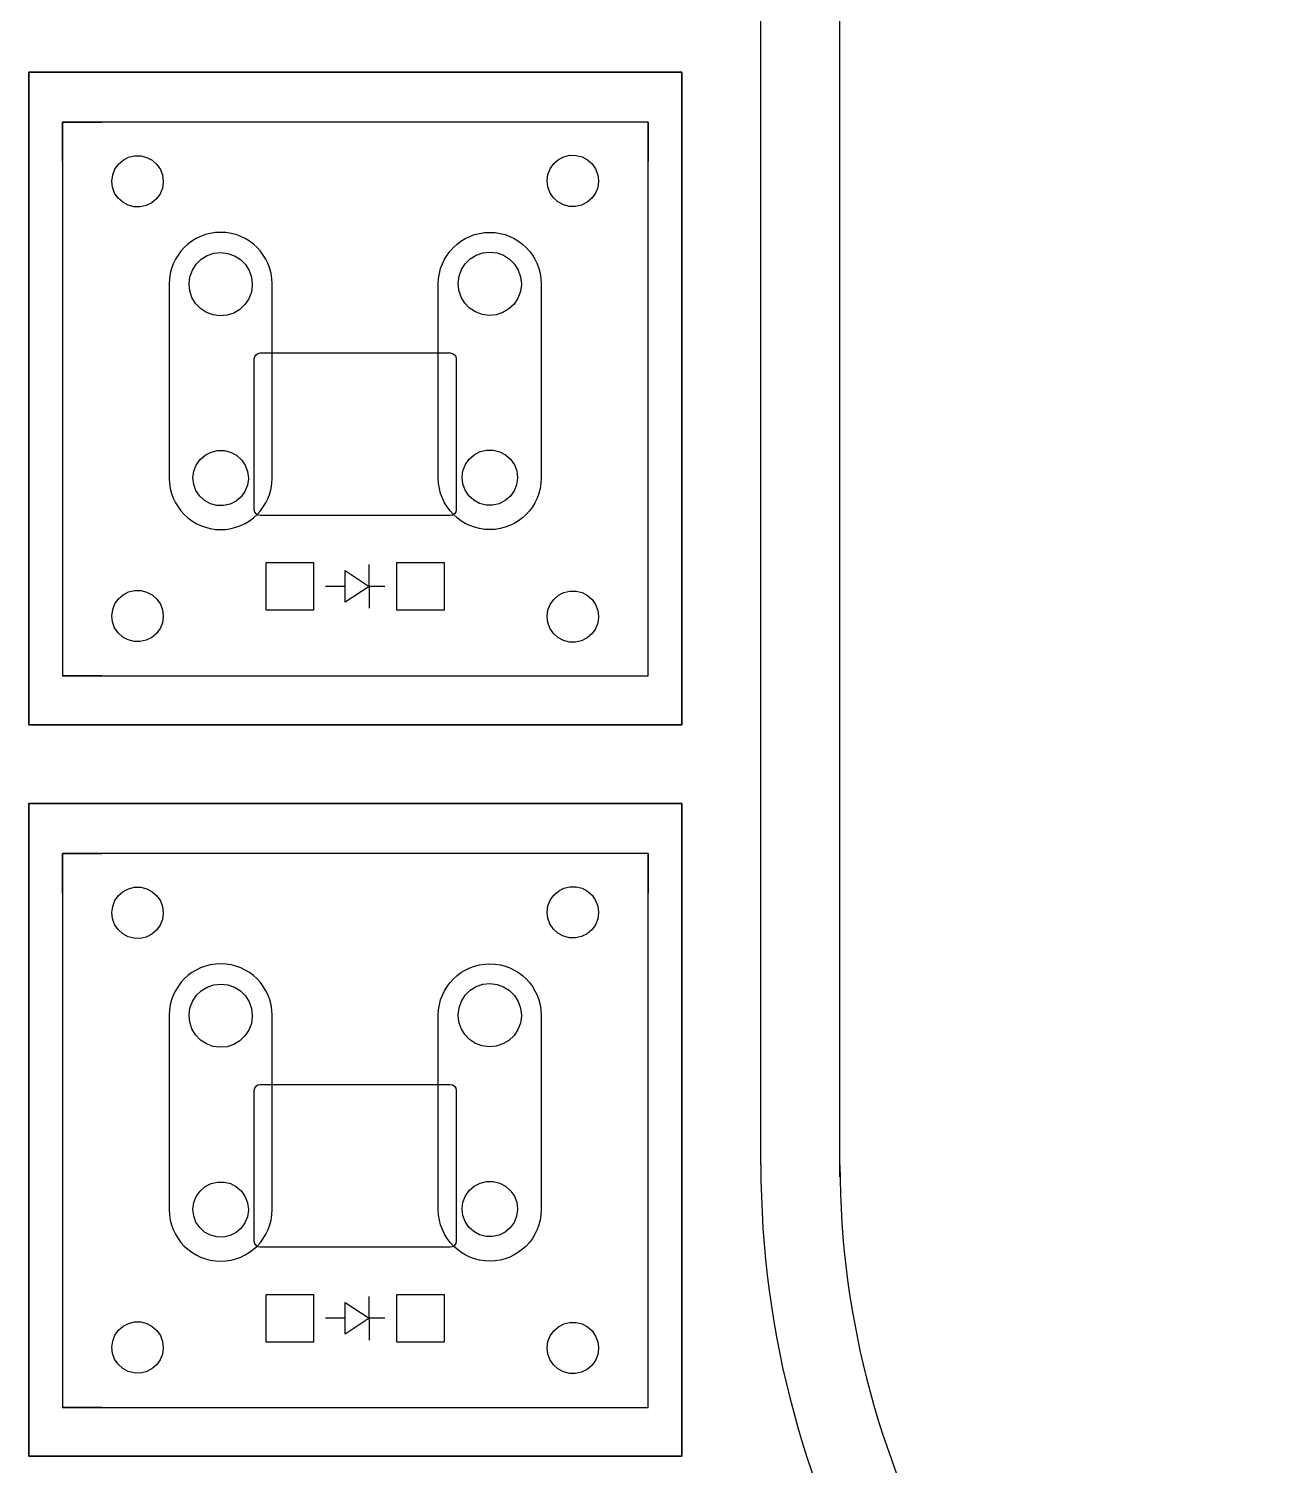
# Model space of a CAD drawing. Header units: inches. Extents: x -4 to 333, y -4 to 107.
# Drawn here: x 97.38 to 128.88, y 34.16 to 70.47 of the extents above; entities that cross this region are included whole.
import ezdxf

# ---------------------------------------------------------------- set-up
doc = ezdxf.new("R2010")
doc.units = ezdxf.units.IN
doc.header["$MEASUREMENT"] = 0
doc.layers.get('0').update_dxf_attribs({"color": 1})
for name, color, linetype in [('KICAD_EXPORT', 12, 'Continuous'), ('OUTLINE_CASE', 5, 'Continuous'), ('OUTLINE_CURVED', 6, 'Continuous')]:
    doc.layers.add(name, color=color, linetype=linetype)

# ---------------------------------------------------------------- blocks, each defined once
blk = doc.blocks.new('switch')
for points in [[(75.655, 33.601), (75.655, 17.101), (92.155, 17.101), (92.155, 33.601), (75.655, 33.601)], [(76.505, 32.339), (76.505, 18.339), (91.305, 18.339), (91.305, 32.339), (76.505, 32.339)]]:
    blk.add_lwpolyline(points)
for points in [[(79.205, 28.25), (79.205, 23.336, 1), (81.805, 23.336), (81.805, 28.25, 1)], [(88.605, 28.25), (88.605, 23.336, -1), (86.005, 23.336), (86.005, 28.25, -1)]]:
    blk.add_lwpolyline(points, format="xyb", close=True)

msp = doc.modelspace()

# ---------------------------------------------------------------- linework, layer by layer
at = {"layer": 'KICAD_EXPORT', "linetype": 'Continuous'}
for p, q in [((115.882, 41.756), (115.882, 95.976)), ((97.382, 52.876), (97.382, 69.376)), ((97.382, 69.376), (113.882, 69.376)), ((113.882, 69.376), (113.882, 52.876)), ((98.232, 68.114), (99.232, 68.114)), ((98.232, 67.114), (98.232, 68.114)), ((113.032, 68.114), (112.032, 68.114)), ((113.032, 68.114), (113.032, 67.114)), ((99.767, 67.151), (99.906, 67.223)), ((99.767, 67.151), (99.906, 67.223)), ((99.906, 67.223), (100.057, 67.259)), ((99.906, 67.223), (100.057, 67.259)), ((100.057, 67.259), (100.214, 67.259)), ((100.057, 67.259), (100.214, 67.259)), ((100.214, 67.259), (100.365, 67.221)), ((100.214, 67.259), (100.365, 67.221)), ((100.365, 67.221), (100.503, 67.147)), ((100.365, 67.221), (100.503, 67.147)), ((110.767, 67.164), (110.906, 67.235)), ((110.767, 67.164), (110.906, 67.235)), ((110.906, 67.235), (111.057, 67.272)), ((110.906, 67.235), (111.057, 67.272)), ((111.057, 67.272), (111.214, 67.271)), ((111.057, 67.272), (111.214, 67.271)), ((111.214, 67.271), (111.365, 67.233)), ((111.214, 67.271), (111.365, 67.233)), ((111.365, 67.233), (111.503, 67.16)), ((111.365, 67.233), (111.503, 67.16)), ((99.503, 66.775), (99.559, 66.921)), ((99.503, 66.775), (99.559, 66.921)), ((99.559, 66.921), (99.649, 67.049)), ((99.559, 66.921), (99.649, 67.049)), ((99.649, 67.049), (99.767, 67.151)), ((99.649, 67.049), (99.767, 67.151)), ((100.503, 67.147), (100.62, 67.044)), ((100.503, 67.147), (100.62, 67.044)), ((100.62, 67.044), (100.708, 66.915)), ((100.62, 67.044), (100.708, 66.915)), ((100.708, 66.915), (100.763, 66.769)), ((100.708, 66.915), (100.763, 66.769)), ((110.503, 66.788), (110.559, 66.933)), ((110.503, 66.788), (110.559, 66.933)), ((110.559, 66.933), (110.649, 67.061)), ((110.559, 66.933), (110.649, 67.061)), ((110.649, 67.061), (110.767, 67.164)), ((110.649, 67.061), (110.767, 67.164)), ((111.503, 67.16), (111.62, 67.056)), ((111.503, 67.16), (111.62, 67.056)), ((111.62, 67.056), (111.708, 66.927)), ((111.62, 67.056), (111.708, 66.927)), ((111.708, 66.927), (111.763, 66.781)), ((111.708, 66.927), (111.763, 66.781)), ((99.482, 66.621), (99.503, 66.775)), ((99.482, 66.621), (99.503, 66.775)), ((99.499, 66.465), (99.482, 66.621)), ((99.499, 66.465), (99.482, 66.621)), ((99.553, 66.319), (99.499, 66.465)), ((99.553, 66.319), (99.499, 66.465)), ((100.782, 66.6), (100.76, 66.445)), ((100.782, 66.6), (100.76, 66.445)), ((100.763, 66.769), (100.782, 66.614)), ((100.763, 66.769), (100.782, 66.614)), ((100.782, 66.614), (100.782, 66.6)), ((100.782, 66.614), (100.782, 66.6)), ((110.482, 66.633), (110.503, 66.788)), ((110.482, 66.633), (110.503, 66.788)), ((110.499, 66.478), (110.482, 66.633)), ((110.499, 66.478), (110.482, 66.633)), ((110.553, 66.331), (110.499, 66.478)), ((110.553, 66.331), (110.499, 66.478)), ((111.76, 66.458), (111.702, 66.313)), ((111.76, 66.458), (111.702, 66.313)), ((111.782, 66.612), (111.76, 66.458)), ((111.782, 66.612), (111.76, 66.458)), ((111.763, 66.781), (111.782, 66.626)), ((111.763, 66.781), (111.782, 66.626)), ((111.782, 66.626), (111.782, 66.612)), ((111.782, 66.626), (111.782, 66.612)), ((99.64, 66.189), (99.553, 66.319)), ((99.64, 66.189), (99.553, 66.319)), ((99.756, 66.084), (99.64, 66.189)), ((99.756, 66.084), (99.64, 66.189)), ((100.611, 66.174), (100.492, 66.072)), ((100.611, 66.174), (100.492, 66.072)), ((100.702, 66.301), (100.611, 66.174)), ((100.702, 66.301), (100.611, 66.174)), ((100.76, 66.445), (100.702, 66.301)), ((100.76, 66.445), (100.702, 66.301)), ((110.64, 66.201), (110.553, 66.331)), ((110.64, 66.201), (110.553, 66.331)), ((110.756, 66.096), (110.64, 66.201)), ((110.756, 66.096), (110.64, 66.201)), ((110.893, 66.022), (110.756, 66.096)), ((110.893, 66.022), (110.756, 66.096)), ((111.492, 66.085), (111.352, 66.014)), ((111.492, 66.085), (111.352, 66.014)), ((111.611, 66.186), (111.492, 66.085)), ((111.611, 66.186), (111.492, 66.085)), ((111.702, 66.313), (111.611, 66.186)), ((111.702, 66.313), (111.611, 66.186)), ((99.893, 66.009), (99.756, 66.084)), ((99.893, 66.009), (99.756, 66.084)), ((100.044, 65.97), (99.893, 66.009)), ((100.044, 65.97), (99.893, 66.009)), ((100.2, 65.967), (100.044, 65.97)), ((100.2, 65.967), (100.044, 65.97)), ((100.352, 66.002), (100.2, 65.967)), ((100.352, 66.002), (100.2, 65.967)), ((100.492, 66.072), (100.352, 66.002)), ((100.492, 66.072), (100.352, 66.002)), ((111.044, 65.982), (110.893, 66.022)), ((111.044, 65.982), (110.893, 66.022)), ((111.2, 65.98), (111.044, 65.982)), ((111.2, 65.98), (111.044, 65.982)), ((111.352, 66.014), (111.2, 65.98)), ((111.352, 66.014), (111.2, 65.98)), ((101.612, 64.519), (101.74, 64.644)), ((101.74, 64.644), (101.892, 64.738)), ((101.892, 64.738), (102.06, 64.795)), ((102.06, 64.795), (102.238, 64.814)), ((102.238, 64.814), (102.415, 64.793)), ((102.415, 64.793), (102.583, 64.733)), ((102.583, 64.733), (102.733, 64.637)), ((102.733, 64.637), (102.859, 64.511)), ((108.412, 64.532), (108.54, 64.656)), ((108.54, 64.656), (108.692, 64.75)), ((108.692, 64.75), (108.86, 64.807)), ((108.86, 64.807), (109.038, 64.826)), ((109.038, 64.826), (109.215, 64.805)), ((109.215, 64.805), (109.383, 64.745)), ((109.383, 64.745), (109.533, 64.65)), ((109.533, 64.65), (109.659, 64.523)), ((101.455, 64.202), (101.516, 64.369)), ((101.516, 64.369), (101.612, 64.519)), ((102.859, 64.511), (102.954, 64.359)), ((102.954, 64.359), (103.012, 64.191)), ((108.255, 64.214), (108.316, 64.382)), ((108.316, 64.382), (108.412, 64.532)), ((109.659, 64.523), (109.754, 64.372)), ((109.754, 64.372), (109.812, 64.203)), ((101.432, 64.025), (101.455, 64.202)), ((101.45, 63.847), (101.432, 64.025)), ((103.032, 63.991), (103.007, 63.815)), ((103.012, 64.191), (103.032, 64.014)), ((103.032, 64.014), (103.032, 63.991)), ((108.232, 64.037), (108.255, 64.214)), ((108.25, 63.86), (108.232, 64.037)), ((109.832, 64.004), (109.807, 63.827)), ((109.812, 64.203), (109.832, 64.026)), ((109.832, 64.026), (109.832, 64.004)), ((101.506, 63.678), (101.45, 63.847)), ((101.598, 63.526), (101.506, 63.678)), ((102.944, 63.648), (102.845, 63.499)), ((103.007, 63.815), (102.944, 63.648)), ((108.306, 63.69), (108.25, 63.86)), ((108.398, 63.538), (108.306, 63.69)), ((109.744, 63.66), (109.645, 63.512)), ((109.807, 63.827), (109.744, 63.66)), ((101.722, 63.397), (101.598, 63.526)), ((101.871, 63.3), (101.722, 63.397)), ((102.039, 63.237), (101.871, 63.3)), ((102.215, 63.214), (102.039, 63.237)), ((102.393, 63.23), (102.215, 63.214)), ((102.563, 63.285), (102.393, 63.23)), ((102.716, 63.376), (102.563, 63.285)), ((102.845, 63.499), (102.716, 63.376)), ((108.522, 63.41), (108.398, 63.538)), ((108.671, 63.312), (108.522, 63.41)), ((108.839, 63.25), (108.671, 63.312)), ((109.015, 63.226), (108.839, 63.25)), ((109.193, 63.242), (109.015, 63.226)), ((109.363, 63.297), (109.193, 63.242)), ((109.516, 63.389), (109.363, 63.297)), ((109.645, 63.512), (109.516, 63.389)), ((103.082, 62.126), (103.094, 62.183)), ((103.082, 62.126), (103.094, 62.183)), ((103.082, 58.314), (103.082, 62.126)), ((103.082, 58.314), (103.082, 62.126)), ((103.094, 62.183), (103.126, 62.232)), ((103.094, 62.183), (103.126, 62.232)), ((103.126, 62.232), (103.175, 62.264)), ((103.126, 62.232), (103.175, 62.264)), ((103.175, 62.264), (103.232, 62.276)), ((103.175, 62.264), (103.232, 62.276)), ((103.232, 62.276), (108.032, 62.276)), ((103.232, 62.276), (108.032, 62.276)), ((108.032, 62.276), (108.09, 62.264)), ((108.032, 62.276), (108.09, 62.264)), ((108.09, 62.264), (108.138, 62.232)), ((108.09, 62.264), (108.138, 62.232)), ((108.138, 62.232), (108.171, 62.183)), ((108.138, 62.232), (108.171, 62.183)), ((108.171, 62.183), (108.182, 62.126)), ((108.171, 62.183), (108.182, 62.126)), ((108.182, 62.126), (108.182, 58.314)), ((108.182, 62.126), (108.182, 58.314)), ((101.615, 59.444), (101.712, 59.582)), ((101.712, 59.582), (101.839, 59.693)), ((101.839, 59.693), (101.988, 59.77)), ((101.988, 59.77), (102.152, 59.809)), ((102.152, 59.809), (102.32, 59.808)), ((102.32, 59.808), (102.483, 59.767)), ((102.483, 59.767), (102.632, 59.689)), ((102.632, 59.689), (102.757, 59.577)), ((102.757, 59.577), (102.853, 59.438)), ((108.415, 59.457), (108.512, 59.594)), ((108.512, 59.594), (108.639, 59.705)), ((108.639, 59.705), (108.788, 59.782)), ((108.788, 59.782), (108.952, 59.821)), ((108.952, 59.821), (109.12, 59.821)), ((109.12, 59.821), (109.283, 59.78)), ((109.283, 59.78), (109.432, 59.701)), ((109.432, 59.701), (109.557, 59.589)), ((109.557, 59.589), (109.653, 59.45)), ((101.532, 59.121), (101.554, 59.288)), ((101.554, 59.288), (101.615, 59.444)), ((102.853, 59.438), (102.912, 59.281)), ((102.912, 59.281), (102.932, 59.114)), ((108.332, 59.133), (108.354, 59.3)), ((108.354, 59.3), (108.415, 59.457)), ((109.653, 59.45), (109.712, 59.293)), ((109.712, 59.293), (109.732, 59.126)), ((101.551, 58.954), (101.532, 59.121)), ((101.608, 58.796), (101.551, 58.954)), ((102.908, 58.933), (102.846, 58.776)), ((102.932, 59.099), (102.908, 58.933)), ((102.932, 59.114), (102.932, 59.099)), ((108.351, 58.966), (108.332, 59.133)), ((108.408, 58.808), (108.351, 58.966)), ((109.708, 58.945), (109.646, 58.789)), ((109.732, 59.111), (109.708, 58.945)), ((109.732, 59.126), (109.732, 59.111)), ((101.702, 58.656), (101.608, 58.796)), ((101.827, 58.543), (101.702, 58.656)), ((101.974, 58.463), (101.827, 58.543)), ((102.137, 58.42), (101.974, 58.463)), ((102.62, 58.531), (102.469, 58.455)), ((102.747, 58.64), (102.62, 58.531)), ((102.846, 58.776), (102.747, 58.64)), ((108.502, 58.669), (108.408, 58.808)), ((108.627, 58.555), (108.502, 58.669)), ((108.774, 58.475), (108.627, 58.555)), ((108.937, 58.433), (108.774, 58.475)), ((109.269, 58.467), (109.105, 58.43)), ((109.42, 58.543), (109.269, 58.467)), ((109.547, 58.652), (109.42, 58.543)), ((109.646, 58.789), (109.547, 58.652)), ((102.305, 58.418), (102.137, 58.42)), ((102.469, 58.455), (102.305, 58.418)), ((103.094, 58.256), (103.082, 58.314)), ((103.094, 58.256), (103.082, 58.314)), ((103.126, 58.207), (103.094, 58.256)), ((103.126, 58.207), (103.094, 58.256)), ((103.175, 58.175), (103.126, 58.207)), ((103.175, 58.175), (103.126, 58.207)), ((103.232, 58.164), (103.175, 58.175)), ((103.232, 58.164), (103.175, 58.175)), ((108.032, 58.164), (103.232, 58.164)), ((108.032, 58.164), (103.232, 58.164)), ((108.09, 58.175), (108.032, 58.164)), ((108.09, 58.175), (108.032, 58.164)), ((108.138, 58.207), (108.09, 58.175)), ((108.138, 58.207), (108.09, 58.175)), ((108.171, 58.256), (108.138, 58.207)), ((108.171, 58.256), (108.138, 58.207)), ((108.182, 58.314), (108.171, 58.256)), ((108.182, 58.314), (108.171, 58.256)), ((109.105, 58.43), (108.937, 58.433)), ((103.382, 55.776), (103.382, 56.976)), ((103.382, 56.976), (104.582, 56.976)), ((103.382, 55.776), (103.382, 56.976)), ((103.382, 56.976), (104.582, 56.976)), ((104.582, 56.976), (104.582, 55.776)), ((104.582, 56.976), (104.582, 55.776)), ((105.382, 56.776), (105.982, 56.376)), ((105.382, 55.976), (105.382, 56.776)), ((105.982, 56.376), (105.982, 56.926)), ((106.682, 55.776), (106.682, 56.976)), ((106.682, 56.976), (107.882, 56.976)), ((106.682, 55.776), (106.682, 56.976)), ((106.682, 56.976), (107.882, 56.976)), ((107.882, 56.976), (107.882, 55.776)), ((107.882, 56.976), (107.882, 55.776)), ((105.382, 56.376), (104.882, 56.376)), ((105.982, 56.376), (105.382, 55.976)), ((105.982, 56.376), (105.982, 55.826)), ((106.382, 56.376), (105.982, 56.376)), ((99.503, 55.788), (99.559, 55.933)), ((99.503, 55.788), (99.559, 55.933)), ((99.559, 55.933), (99.649, 56.061)), ((99.559, 55.933), (99.649, 56.061)), ((99.649, 56.061), (99.767, 56.164)), ((99.649, 56.061), (99.767, 56.164)), ((99.767, 56.164), (99.906, 56.235)), ((99.767, 56.164), (99.906, 56.235)), ((99.906, 56.235), (100.057, 56.272)), ((99.906, 56.235), (100.057, 56.272)), ((100.057, 56.272), (100.214, 56.271)), ((100.057, 56.272), (100.214, 56.271)), ((100.214, 56.271), (100.365, 56.233)), ((100.214, 56.271), (100.365, 56.233)), ((100.365, 56.233), (100.503, 56.16)), ((100.365, 56.233), (100.503, 56.16)), ((100.503, 56.16), (100.62, 56.056)), ((100.503, 56.16), (100.62, 56.056)), ((100.62, 56.056), (100.708, 55.927)), ((100.62, 56.056), (100.708, 55.927)), ((100.708, 55.927), (100.763, 55.781)), ((100.708, 55.927), (100.763, 55.781)), ((110.503, 55.775), (110.559, 55.921)), ((110.503, 55.775), (110.559, 55.921)), ((110.559, 55.921), (110.649, 56.049)), ((110.559, 55.921), (110.649, 56.049)), ((110.649, 56.049), (110.767, 56.151)), ((110.649, 56.049), (110.767, 56.151)), ((110.767, 56.151), (110.906, 56.223)), ((110.767, 56.151), (110.906, 56.223)), ((110.906, 56.223), (111.057, 56.259)), ((110.906, 56.223), (111.057, 56.259)), ((111.057, 56.259), (111.214, 56.259)), ((111.057, 56.259), (111.214, 56.259)), ((111.214, 56.259), (111.365, 56.221)), ((111.214, 56.259), (111.365, 56.221)), ((111.365, 56.221), (111.503, 56.147)), ((111.365, 56.221), (111.503, 56.147)), ((111.503, 56.147), (111.62, 56.044)), ((111.503, 56.147), (111.62, 56.044)), ((111.62, 56.044), (111.708, 55.915)), ((111.62, 56.044), (111.708, 55.915)), ((99.482, 55.633), (99.503, 55.788)), ((99.482, 55.633), (99.503, 55.788)), ((99.499, 55.478), (99.482, 55.633)), ((99.499, 55.478), (99.482, 55.633)), ((100.782, 55.612), (100.76, 55.458)), ((100.782, 55.612), (100.76, 55.458)), ((100.763, 55.781), (100.782, 55.626)), ((100.763, 55.781), (100.782, 55.626)), ((100.782, 55.626), (100.782, 55.612)), ((100.782, 55.626), (100.782, 55.612)), ((104.582, 55.776), (103.382, 55.776)), ((104.582, 55.776), (103.382, 55.776)), ((107.882, 55.776), (106.682, 55.776)), ((107.882, 55.776), (106.682, 55.776)), ((110.482, 55.621), (110.503, 55.775)), ((110.482, 55.621), (110.503, 55.775)), ((110.499, 55.465), (110.482, 55.621)), ((110.499, 55.465), (110.482, 55.621)), ((111.708, 55.915), (111.763, 55.769)), ((111.708, 55.915), (111.763, 55.769)), ((111.782, 55.6), (111.76, 55.445)), ((111.782, 55.6), (111.76, 55.445)), ((111.763, 55.769), (111.782, 55.614)), ((111.763, 55.769), (111.782, 55.614)), ((111.782, 55.614), (111.782, 55.6)), ((111.782, 55.614), (111.782, 55.6)), ((99.553, 55.331), (99.499, 55.478)), ((99.553, 55.331), (99.499, 55.478)), ((99.64, 55.201), (99.553, 55.331)), ((99.64, 55.201), (99.553, 55.331)), ((99.756, 55.096), (99.64, 55.201)), ((99.756, 55.096), (99.64, 55.201)), ((100.702, 55.313), (100.611, 55.186)), ((100.702, 55.313), (100.611, 55.186)), ((100.76, 55.458), (100.702, 55.313)), ((100.76, 55.458), (100.702, 55.313)), ((110.553, 55.319), (110.499, 55.465)), ((110.553, 55.319), (110.499, 55.465)), ((110.64, 55.189), (110.553, 55.319)), ((110.64, 55.189), (110.553, 55.319)), ((111.702, 55.301), (111.611, 55.174)), ((111.702, 55.301), (111.611, 55.174)), ((111.76, 55.445), (111.702, 55.301)), ((111.76, 55.445), (111.702, 55.301)), ((98.232, 55.114), (98.232, 54.114)), ((99.893, 55.022), (99.756, 55.096)), ((99.893, 55.022), (99.756, 55.096)), ((100.044, 54.982), (99.893, 55.022)), ((100.044, 54.982), (99.893, 55.022)), ((100.2, 54.98), (100.044, 54.982)), ((100.2, 54.98), (100.044, 54.982)), ((100.352, 55.014), (100.2, 54.98)), ((100.352, 55.014), (100.2, 54.98)), ((100.492, 55.085), (100.352, 55.014)), ((100.492, 55.085), (100.352, 55.014)), ((100.611, 55.186), (100.492, 55.085)), ((100.611, 55.186), (100.492, 55.085)), ((110.756, 55.084), (110.64, 55.189)), ((110.756, 55.084), (110.64, 55.189)), ((110.893, 55.009), (110.756, 55.084)), ((110.893, 55.009), (110.756, 55.084)), ((111.044, 54.97), (110.893, 55.009)), ((111.044, 54.97), (110.893, 55.009)), ((111.2, 54.967), (111.044, 54.97)), ((111.2, 54.967), (111.044, 54.97)), ((111.352, 55.002), (111.2, 54.967)), ((111.352, 55.002), (111.2, 54.967)), ((111.492, 55.072), (111.352, 55.002)), ((111.492, 55.072), (111.352, 55.002)), ((111.611, 55.174), (111.492, 55.072)), ((111.611, 55.174), (111.492, 55.072)), ((113.032, 54.114), (113.032, 55.114)), ((99.232, 54.114), (98.232, 54.114)), ((112.032, 54.114), (113.032, 54.114)), ((113.882, 52.876), (97.382, 52.876)), ((97.382, 50.888), (113.882, 50.888)), ((97.382, 34.388), (97.382, 50.888)), ((113.882, 50.888), (113.882, 34.388)), ((98.232, 48.626), (98.232, 49.626)), ((98.232, 49.626), (99.232, 49.626)), ((113.032, 49.626), (112.032, 49.626)), ((113.032, 49.626), (113.032, 48.626)), ((99.649, 48.561), (99.767, 48.664)), ((99.649, 48.561), (99.767, 48.664)), ((99.767, 48.664), (99.906, 48.735)), ((99.767, 48.664), (99.906, 48.735)), ((99.906, 48.735), (100.057, 48.772)), ((99.906, 48.735), (100.057, 48.772)), ((100.057, 48.772), (100.214, 48.771)), ((100.057, 48.772), (100.214, 48.771)), ((100.214, 48.771), (100.365, 48.733)), ((100.214, 48.771), (100.365, 48.733)), ((100.365, 48.733), (100.503, 48.66)), ((100.365, 48.733), (100.503, 48.66)), ((100.503, 48.66), (100.62, 48.556)), ((100.503, 48.66), (100.62, 48.556)), ((110.649, 48.573), (110.767, 48.676)), ((110.649, 48.573), (110.767, 48.676)), ((110.767, 48.676), (110.906, 48.748)), ((110.767, 48.676), (110.906, 48.748)), ((110.906, 48.748), (111.057, 48.784)), ((110.906, 48.748), (111.057, 48.784)), ((111.057, 48.784), (111.214, 48.783)), ((111.057, 48.784), (111.214, 48.783)), ((111.214, 48.783), (111.365, 48.745)), ((111.214, 48.783), (111.365, 48.745)), ((111.365, 48.745), (111.503, 48.672)), ((111.365, 48.745), (111.503, 48.672)), ((111.503, 48.672), (111.62, 48.568)), ((111.503, 48.672), (111.62, 48.568)), ((99.503, 48.288), (99.559, 48.433)), ((99.503, 48.288), (99.559, 48.433)), ((99.559, 48.433), (99.649, 48.561)), ((99.559, 48.433), (99.649, 48.561)), ((100.62, 48.556), (100.708, 48.427)), ((100.62, 48.556), (100.708, 48.427)), ((100.708, 48.427), (100.763, 48.281)), ((100.708, 48.427), (100.763, 48.281)), ((110.482, 48.145), (110.503, 48.3)), ((110.482, 48.145), (110.503, 48.3)), ((110.503, 48.3), (110.559, 48.446)), ((110.503, 48.3), (110.559, 48.446)), ((110.559, 48.446), (110.649, 48.573)), ((110.559, 48.446), (110.649, 48.573)), ((111.62, 48.568), (111.708, 48.44)), ((111.62, 48.568), (111.708, 48.44)), ((111.708, 48.44), (111.763, 48.293)), ((111.708, 48.44), (111.763, 48.293)), ((111.763, 48.293), (111.782, 48.138)), ((111.763, 48.293), (111.782, 48.138)), ((99.482, 48.133), (99.503, 48.288)), ((99.482, 48.133), (99.503, 48.288)), ((99.499, 47.978), (99.482, 48.133)), ((99.499, 47.978), (99.482, 48.133)), ((99.553, 47.831), (99.499, 47.978)), ((99.553, 47.831), (99.499, 47.978)), ((100.76, 47.958), (100.702, 47.813)), ((100.76, 47.958), (100.702, 47.813)), ((100.782, 48.112), (100.76, 47.958)), ((100.782, 48.112), (100.76, 47.958)), ((100.763, 48.281), (100.782, 48.126)), ((100.763, 48.281), (100.782, 48.126)), ((100.782, 48.126), (100.782, 48.112)), ((100.782, 48.126), (100.782, 48.112)), ((110.499, 47.99), (110.482, 48.145)), ((110.499, 47.99), (110.482, 48.145)), ((110.553, 47.843), (110.499, 47.99)), ((110.553, 47.843), (110.499, 47.99)), ((111.76, 47.97), (111.702, 47.825)), ((111.76, 47.97), (111.702, 47.825)), ((111.782, 48.125), (111.76, 47.97)), ((111.782, 48.125), (111.76, 47.97)), ((111.782, 48.138), (111.782, 48.125)), ((111.782, 48.138), (111.782, 48.125)), ((99.64, 47.701), (99.553, 47.831)), ((99.64, 47.701), (99.553, 47.831)), ((99.756, 47.596), (99.64, 47.701)), ((99.756, 47.596), (99.64, 47.701)), ((99.893, 47.522), (99.756, 47.596)), ((99.893, 47.522), (99.756, 47.596)), ((100.492, 47.585), (100.352, 47.514)), ((100.492, 47.585), (100.352, 47.514)), ((100.611, 47.686), (100.492, 47.585)), ((100.611, 47.686), (100.492, 47.585)), ((100.702, 47.813), (100.611, 47.686)), ((100.702, 47.813), (100.611, 47.686)), ((110.64, 47.714), (110.553, 47.843)), ((110.64, 47.714), (110.553, 47.843)), ((110.756, 47.609), (110.64, 47.714)), ((110.756, 47.609), (110.64, 47.714)), ((110.893, 47.534), (110.756, 47.609)), ((110.893, 47.534), (110.756, 47.609)), ((111.492, 47.597), (111.352, 47.527)), ((111.492, 47.597), (111.352, 47.527)), ((111.611, 47.698), (111.492, 47.597)), ((111.611, 47.698), (111.492, 47.597)), ((111.702, 47.825), (111.611, 47.698)), ((111.702, 47.825), (111.611, 47.698)), ((100.044, 47.482), (99.893, 47.522)), ((100.044, 47.482), (99.893, 47.522)), ((100.2, 47.48), (100.044, 47.482)), ((100.2, 47.48), (100.044, 47.482)), ((100.352, 47.514), (100.2, 47.48)), ((100.352, 47.514), (100.2, 47.48)), ((111.044, 47.494), (110.893, 47.534)), ((111.044, 47.494), (110.893, 47.534)), ((111.2, 47.492), (111.044, 47.494)), ((111.2, 47.492), (111.044, 47.494)), ((111.352, 47.527), (111.2, 47.492)), ((111.352, 47.527), (111.2, 47.492)), ((101.612, 46.032), (101.74, 46.156)), ((101.74, 46.156), (101.892, 46.25)), ((101.892, 46.25), (102.06, 46.307)), ((102.06, 46.307), (102.238, 46.326)), ((102.238, 46.326), (102.415, 46.305)), ((102.415, 46.305), (102.583, 46.245)), ((102.583, 46.245), (102.733, 46.15)), ((102.733, 46.15), (102.859, 46.023)), ((108.412, 46.044), (108.54, 46.169)), ((108.54, 46.169), (108.692, 46.262)), ((108.692, 46.262), (108.86, 46.32)), ((108.86, 46.32), (109.038, 46.338)), ((109.038, 46.338), (109.215, 46.317)), ((109.215, 46.317), (109.383, 46.257)), ((109.383, 46.257), (109.533, 46.162)), ((109.533, 46.162), (109.659, 46.035)), ((101.455, 45.714), (101.516, 45.882)), ((101.516, 45.882), (101.612, 46.032)), ((102.859, 46.023), (102.954, 45.872)), ((102.954, 45.872), (103.012, 45.703)), ((108.255, 45.726), (108.316, 45.894)), ((108.316, 45.894), (108.412, 46.044)), ((109.659, 46.035), (109.754, 45.884)), ((109.754, 45.884), (109.812, 45.716)), ((101.432, 45.537), (101.455, 45.714)), ((101.45, 45.36), (101.432, 45.537)), ((103.032, 45.504), (103.007, 45.327)), ((103.012, 45.703), (103.032, 45.526)), ((103.032, 45.526), (103.032, 45.504)), ((108.232, 45.55), (108.255, 45.726)), ((108.25, 45.372), (108.232, 45.55)), ((109.832, 45.516), (109.807, 45.339)), ((109.812, 45.716), (109.832, 45.538)), ((109.832, 45.538), (109.832, 45.516)), ((101.506, 45.19), (101.45, 45.36)), ((101.598, 45.038), (101.506, 45.19)), ((101.722, 44.91), (101.598, 45.038)), ((102.944, 45.16), (102.845, 45.012)), ((103.007, 45.327), (102.944, 45.16)), ((108.306, 45.203), (108.25, 45.372)), ((108.398, 45.05), (108.306, 45.203)), ((108.522, 44.922), (108.398, 45.05)), ((109.744, 45.173), (109.645, 45.024)), ((109.807, 45.339), (109.744, 45.173)), ((101.871, 44.812), (101.722, 44.91)), ((102.039, 44.75), (101.871, 44.812)), ((102.215, 44.726), (102.039, 44.75)), ((102.393, 44.742), (102.215, 44.726)), ((102.563, 44.797), (102.393, 44.742)), ((102.716, 44.889), (102.563, 44.797)), ((102.845, 45.012), (102.716, 44.889)), ((108.671, 44.824), (108.522, 44.922)), ((108.839, 44.762), (108.671, 44.824)), ((109.015, 44.739), (108.839, 44.762)), ((109.193, 44.755), (109.015, 44.739)), ((109.363, 44.81), (109.193, 44.755)), ((109.516, 44.901), (109.363, 44.81)), ((109.645, 45.024), (109.516, 44.901)), ((103.082, 43.638), (103.094, 43.696)), ((103.082, 43.638), (103.094, 43.696)), ((103.082, 39.826), (103.082, 43.638)), ((103.082, 39.826), (103.082, 43.638)), ((103.094, 43.696), (103.126, 43.744)), ((103.094, 43.696), (103.126, 43.744)), ((103.126, 43.744), (103.175, 43.777)), ((103.126, 43.744), (103.175, 43.777)), ((103.175, 43.777), (103.232, 43.788)), ((103.175, 43.777), (103.232, 43.788)), ((103.232, 43.788), (108.032, 43.788)), ((103.232, 43.788), (108.032, 43.788)), ((108.032, 43.788), (108.09, 43.777)), ((108.032, 43.788), (108.09, 43.777)), ((108.09, 43.777), (108.138, 43.744)), ((108.09, 43.777), (108.138, 43.744)), ((108.138, 43.744), (108.171, 43.696)), ((108.138, 43.744), (108.171, 43.696)), ((108.171, 43.696), (108.182, 43.638)), ((108.171, 43.696), (108.182, 43.638)), ((108.182, 43.638), (108.182, 39.826)), ((108.182, 43.638), (108.182, 39.826)), ((101.615, 40.957), (101.712, 41.094)), ((101.712, 41.094), (101.839, 41.205)), ((101.839, 41.205), (101.988, 41.282)), ((101.988, 41.282), (102.152, 41.321)), ((102.152, 41.321), (102.32, 41.321)), ((102.32, 41.321), (102.483, 41.28)), ((102.483, 41.28), (102.632, 41.201)), ((102.632, 41.201), (102.757, 41.089)), ((102.757, 41.089), (102.852, 40.95)), ((108.415, 40.969), (108.512, 41.107)), ((108.512, 41.107), (108.639, 41.217)), ((108.639, 41.217), (108.788, 41.295)), ((108.788, 41.295), (108.952, 41.334)), ((108.952, 41.334), (109.12, 41.333)), ((109.12, 41.333), (109.283, 41.292)), ((109.283, 41.292), (109.432, 41.213)), ((109.432, 41.213), (109.557, 41.101)), ((109.557, 41.101), (109.653, 40.963)), ((101.532, 40.633), (101.554, 40.8)), ((101.554, 40.8), (101.615, 40.957)), ((102.852, 40.95), (102.912, 40.793)), ((102.912, 40.793), (102.932, 40.626)), ((108.332, 40.646), (108.354, 40.813)), ((108.354, 40.813), (108.415, 40.969)), ((109.653, 40.963), (109.712, 40.805)), ((109.712, 40.805), (109.732, 40.638)), ((101.551, 40.466), (101.532, 40.633)), ((101.608, 40.308), (101.551, 40.466)), ((101.702, 40.169), (101.608, 40.308)), ((102.908, 40.445), (102.846, 40.289)), ((102.932, 40.611), (102.908, 40.445)), ((102.932, 40.626), (102.932, 40.611)), ((108.351, 40.479), (108.332, 40.646)), ((108.408, 40.321), (108.351, 40.479)), ((108.502, 40.181), (108.408, 40.321)), ((109.708, 40.457), (109.646, 40.301)), ((109.732, 40.624), (109.708, 40.457)), ((109.732, 40.638), (109.732, 40.624)), ((101.827, 40.055), (101.702, 40.169)), ((101.974, 39.975), (101.827, 40.055)), ((102.137, 39.933), (101.974, 39.975)), ((102.469, 39.967), (102.305, 39.93)), ((102.62, 40.043), (102.469, 39.967)), ((102.747, 40.152), (102.62, 40.043)), ((102.846, 40.289), (102.747, 40.152)), ((108.627, 40.068), (108.502, 40.181)), ((108.774, 39.988), (108.627, 40.068)), ((108.937, 39.945), (108.774, 39.988)), ((109.105, 39.942), (108.937, 39.945)), ((109.269, 39.98), (109.105, 39.942)), ((109.42, 40.055), (109.269, 39.98)), ((109.547, 40.165), (109.42, 40.055)), ((109.646, 40.301), (109.547, 40.165)), ((102.305, 39.93), (102.137, 39.933)), ((103.094, 39.769), (103.082, 39.826)), ((103.094, 39.769), (103.082, 39.826)), ((103.126, 39.72), (103.094, 39.769)), ((103.126, 39.72), (103.094, 39.769)), ((103.175, 39.687), (103.126, 39.72)), ((103.175, 39.687), (103.126, 39.72)), ((103.232, 39.676), (103.175, 39.687)), ((103.232, 39.676), (103.175, 39.687)), ((108.032, 39.676), (103.232, 39.676)), ((108.032, 39.676), (103.232, 39.676)), ((108.09, 39.687), (108.032, 39.676)), ((108.09, 39.687), (108.032, 39.676)), ((108.138, 39.72), (108.09, 39.687)), ((108.138, 39.72), (108.09, 39.687)), ((108.171, 39.769), (108.138, 39.72)), ((108.171, 39.769), (108.138, 39.72)), ((108.182, 39.826), (108.171, 39.769)), ((108.182, 39.826), (108.171, 39.769)), ((103.382, 37.276), (103.382, 38.476)), ((103.382, 38.476), (104.582, 38.476)), ((103.382, 37.276), (103.382, 38.476)), ((103.382, 38.476), (104.582, 38.476)), ((104.582, 38.476), (104.582, 37.276)), ((104.582, 38.476), (104.582, 37.276)), ((105.382, 38.276), (105.982, 37.876)), ((105.382, 37.476), (105.382, 38.276)), ((105.982, 37.876), (105.982, 38.426)), ((106.682, 37.276), (106.682, 38.476)), ((106.682, 38.476), (107.882, 38.476)), ((106.682, 37.276), (106.682, 38.476)), ((106.682, 38.476), (107.882, 38.476)), ((107.882, 38.476), (107.882, 37.276)), ((107.882, 38.476), (107.882, 37.276)), ((99.906, 37.748), (100.057, 37.784)), ((99.906, 37.748), (100.057, 37.784)), ((100.057, 37.784), (100.214, 37.783)), ((100.057, 37.784), (100.214, 37.783)), ((100.214, 37.783), (100.365, 37.745)), ((100.214, 37.783), (100.365, 37.745)), ((105.382, 37.876), (104.882, 37.876)), ((105.982, 37.876), (105.382, 37.476)), ((106.382, 37.876), (105.982, 37.876)), ((105.982, 37.876), (105.982, 37.326)), ((110.906, 37.735), (111.057, 37.772)), ((110.906, 37.735), (111.057, 37.772)), ((111.057, 37.772), (111.214, 37.771)), ((111.057, 37.772), (111.214, 37.771)), ((111.214, 37.771), (111.365, 37.733)), ((111.214, 37.771), (111.365, 37.733)), ((99.503, 37.3), (99.559, 37.446)), ((99.503, 37.3), (99.559, 37.446)), ((99.559, 37.446), (99.649, 37.573)), ((99.559, 37.446), (99.649, 37.573)), ((99.649, 37.573), (99.767, 37.676)), ((99.649, 37.573), (99.767, 37.676)), ((99.767, 37.676), (99.906, 37.748)), ((99.767, 37.676), (99.906, 37.748)), ((100.365, 37.745), (100.503, 37.672)), ((100.365, 37.745), (100.503, 37.672)), ((100.503, 37.672), (100.62, 37.568)), ((100.503, 37.672), (100.62, 37.568)), ((100.62, 37.568), (100.708, 37.44)), ((100.62, 37.568), (100.708, 37.44)), ((100.708, 37.44), (100.763, 37.293)), ((100.708, 37.44), (100.763, 37.293)), ((110.503, 37.288), (110.559, 37.433)), ((110.503, 37.288), (110.559, 37.433)), ((110.559, 37.433), (110.649, 37.561)), ((110.559, 37.433), (110.649, 37.561)), ((110.649, 37.561), (110.767, 37.664)), ((110.649, 37.561), (110.767, 37.664)), ((110.767, 37.664), (110.906, 37.735)), ((110.767, 37.664), (110.906, 37.735)), ((111.365, 37.733), (111.503, 37.66)), ((111.365, 37.733), (111.503, 37.66)), ((111.503, 37.66), (111.62, 37.556)), ((111.503, 37.66), (111.62, 37.556)), ((111.62, 37.556), (111.708, 37.427)), ((111.62, 37.556), (111.708, 37.427)), ((111.708, 37.427), (111.763, 37.281)), ((111.708, 37.427), (111.763, 37.281)), ((99.482, 37.145), (99.503, 37.3)), ((99.482, 37.145), (99.503, 37.3)), ((99.499, 36.99), (99.482, 37.145)), ((99.499, 36.99), (99.482, 37.145)), ((100.782, 37.125), (100.76, 36.97)), ((100.782, 37.125), (100.76, 36.97)), ((100.763, 37.293), (100.782, 37.138)), ((100.763, 37.293), (100.782, 37.138)), ((100.782, 37.138), (100.782, 37.125)), ((100.782, 37.138), (100.782, 37.125)), ((104.582, 37.276), (103.382, 37.276)), ((104.582, 37.276), (103.382, 37.276)), ((107.882, 37.276), (106.682, 37.276)), ((107.882, 37.276), (106.682, 37.276)), ((110.482, 37.133), (110.503, 37.288)), ((110.482, 37.133), (110.503, 37.288)), ((110.499, 36.978), (110.482, 37.133)), ((110.499, 36.978), (110.482, 37.133)), ((111.782, 37.112), (111.76, 36.958)), ((111.782, 37.112), (111.76, 36.958)), ((111.763, 37.281), (111.782, 37.126)), ((111.763, 37.281), (111.782, 37.126)), ((111.782, 37.126), (111.782, 37.112)), ((111.782, 37.126), (111.782, 37.112)), ((99.553, 36.843), (99.499, 36.99)), ((99.553, 36.843), (99.499, 36.99)), ((99.64, 36.714), (99.553, 36.843)), ((99.64, 36.714), (99.553, 36.843)), ((99.756, 36.609), (99.64, 36.714)), ((99.756, 36.609), (99.64, 36.714)), ((100.611, 36.698), (100.492, 36.597)), ((100.611, 36.698), (100.492, 36.597)), ((100.702, 36.825), (100.611, 36.698)), ((100.702, 36.825), (100.611, 36.698)), ((100.76, 36.97), (100.702, 36.825)), ((100.76, 36.97), (100.702, 36.825)), ((110.553, 36.831), (110.499, 36.978)), ((110.553, 36.831), (110.499, 36.978)), ((110.64, 36.701), (110.553, 36.831)), ((110.64, 36.701), (110.553, 36.831)), ((110.756, 36.596), (110.64, 36.701)), ((110.756, 36.596), (110.64, 36.701)), ((111.611, 36.686), (111.492, 36.585)), ((111.611, 36.686), (111.492, 36.585)), ((111.702, 36.813), (111.611, 36.686)), ((111.702, 36.813), (111.611, 36.686)), ((111.76, 36.958), (111.702, 36.813)), ((111.76, 36.958), (111.702, 36.813)), ((98.232, 36.626), (98.232, 35.626)), ((99.893, 36.534), (99.756, 36.609)), ((99.893, 36.534), (99.756, 36.609)), ((100.044, 36.494), (99.893, 36.534)), ((100.044, 36.494), (99.893, 36.534)), ((100.2, 36.492), (100.044, 36.494)), ((100.2, 36.492), (100.044, 36.494)), ((100.352, 36.527), (100.2, 36.492)), ((100.352, 36.527), (100.2, 36.492)), ((100.492, 36.597), (100.352, 36.527)), ((100.492, 36.597), (100.352, 36.527)), ((110.893, 36.522), (110.756, 36.596)), ((110.893, 36.522), (110.756, 36.596)), ((111.044, 36.482), (110.893, 36.522)), ((111.044, 36.482), (110.893, 36.522)), ((111.2, 36.48), (111.044, 36.482)), ((111.2, 36.48), (111.044, 36.482)), ((111.352, 36.515), (111.2, 36.48)), ((111.352, 36.515), (111.2, 36.48)), ((111.492, 36.585), (111.352, 36.515)), ((111.492, 36.585), (111.352, 36.515)), ((113.032, 35.626), (113.032, 36.626)), ((99.232, 35.626), (98.232, 35.626)), ((112.032, 35.626), (113.032, 35.626)), ((113.882, 34.388), (97.382, 34.388))]:
    msp.add_line(p, q, dxfattribs=at)
at = {"layer": 'KICAD_EXPORT'}
msp.add_arc((139.882, 41.756), 24, 180, 240, dxfattribs=at)
at = {"layer": 'OUTLINE_CASE'}
msp.add_line((117.882, 41.454), (117.882, 95.976), dxfattribs=at)
msp.add_arc((139.882, 41.756), 22, 180, 240, dxfattribs=at)
at = {"layer": 'OUTLINE_CURVED'}
msp.add_line((115.882, 41.756), (115.882, 95.976), dxfattribs=at)
msp.add_arc((139.882, 41.756), 24, 180, 240, dxfattribs=at)

# ---------------------------------------------------------------- block references
for p in [(21.727, 35.775), (21.727, 17.287)]:
    msp.add_blockref('switch', p)

doc.saveas('drawing.dxf')
